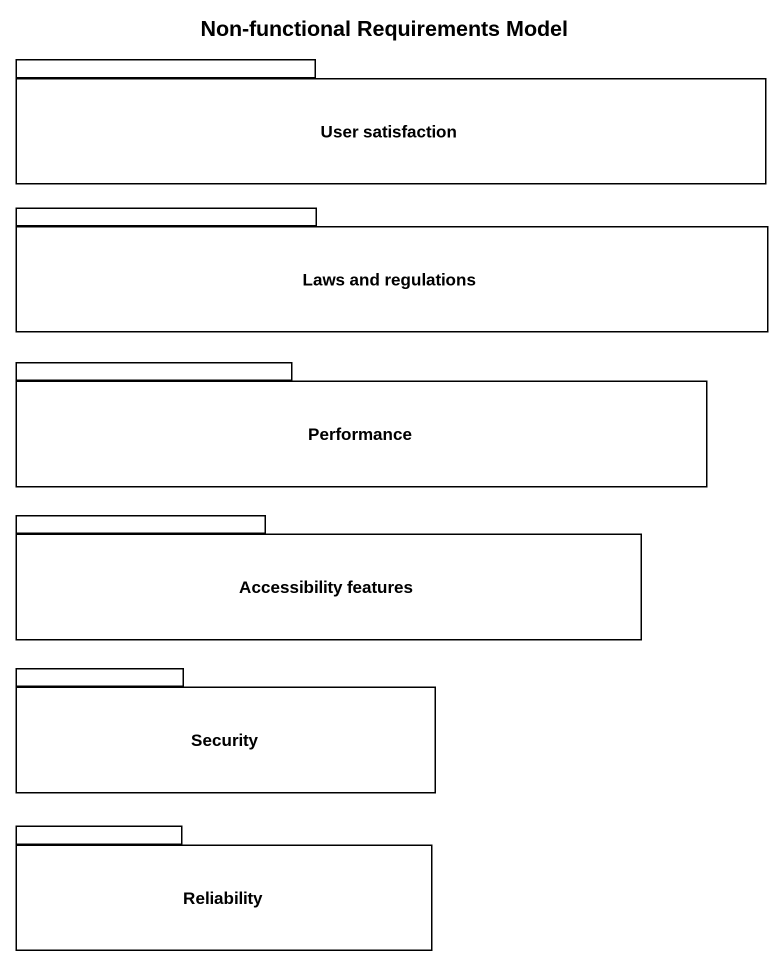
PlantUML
@startuml
title Non-functional Requirements Model
package "User satisfaction" as User_satisfaction {
}
package "Laws and regulations" as Laws_and_regulations {
}
package Performance {
}
package "Accessibility features" as Accessibility_features {
}
package Security {
}
package Reliability {
}
@enduml
